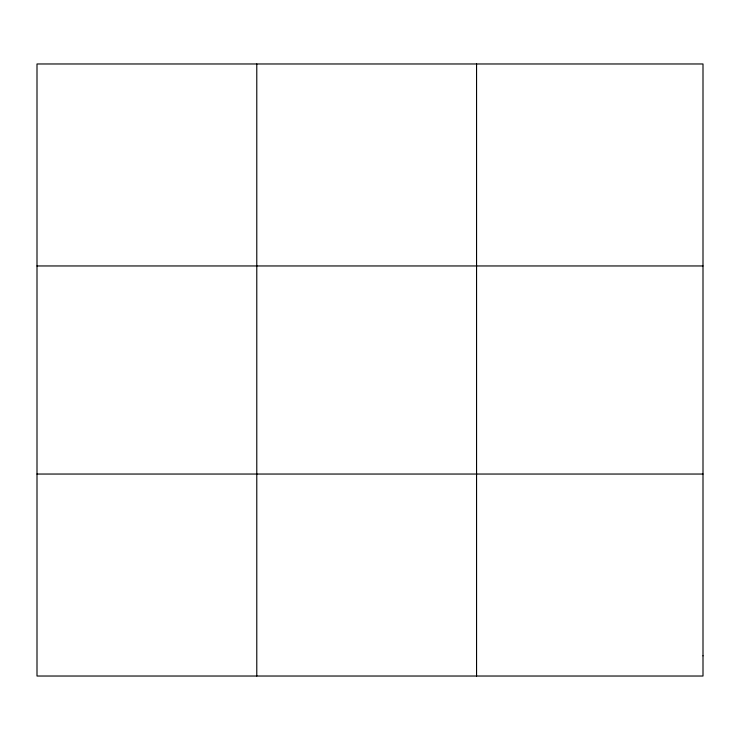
<?xml version="1.0" encoding="UTF-8"?>
<svg xmlns="http://www.w3.org/2000/svg" width="740" height="740" viewBox="0 0 740 740"><rect width="100%" height="100%" fill="white"/><g stroke="black" fill="none" stroke-linecap="round" stroke-linejoin="round"><path stroke-width="1.11" d="M256.78 676.027L256.78 63.973M476.56 676.027L476.56 63.973M37 265.956L703 265.956M37 474.044L703 474.044M703 655.825L703 676.027L37 676.027L37 63.973L703 63.973L703 655.825"/></g></svg>
